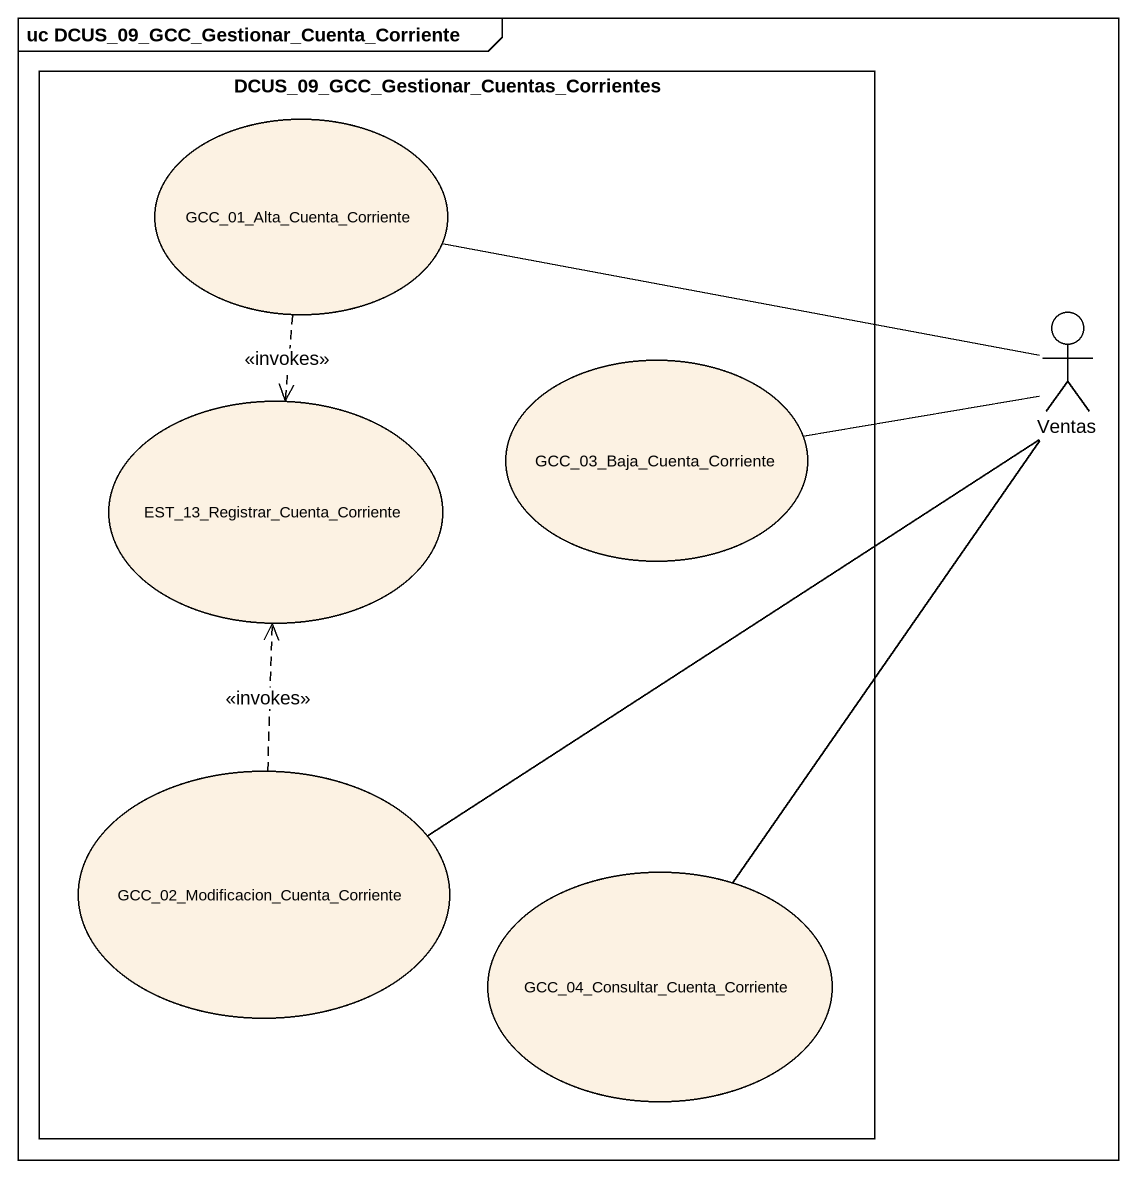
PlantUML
@startuml
mainframe uc DCUS_09_GCC_Gestionar_Cuenta_Corriente
rectangle "DCUS_09_GCC_Gestionar_Cuentas_Corrientes" as DCUS_09_GCC_Gestionar {
  usecase GCC_01_Alta_Cuenta_Corriente
  usecase GCC_03_Baja_Cuenta_Corriente
  usecase "EST_13_Registrar_Cuenta_Corriente" as EST_13_Registrar_Cuenta
  usecase "GCC_02_Modificacion_Cuenta_Corriente" as GCC_02_Modificacion_Cuenta
  usecase "GCC_04_Consultar_Cuenta_Corriente" as GCC_04_Consultar_Cuenta
}
actor Ventas
GCC_01_Alta_Cuenta_Corriente ..> EST_13_Registrar_Cuenta : <<invokes>>
Ventas -left- GCC_01_Alta_Cuenta_Corriente
Ventas -left- GCC_03_Baja_Cuenta_Corriente
Ventas -- GCC_02_Modificacion_Cuenta
Ventas -- GCC_04_Consultar_Cuenta
GCC_02_Modificacion_Cuenta .up.> EST_13_Registrar_Cuenta : <<invokes>>
@enduml
